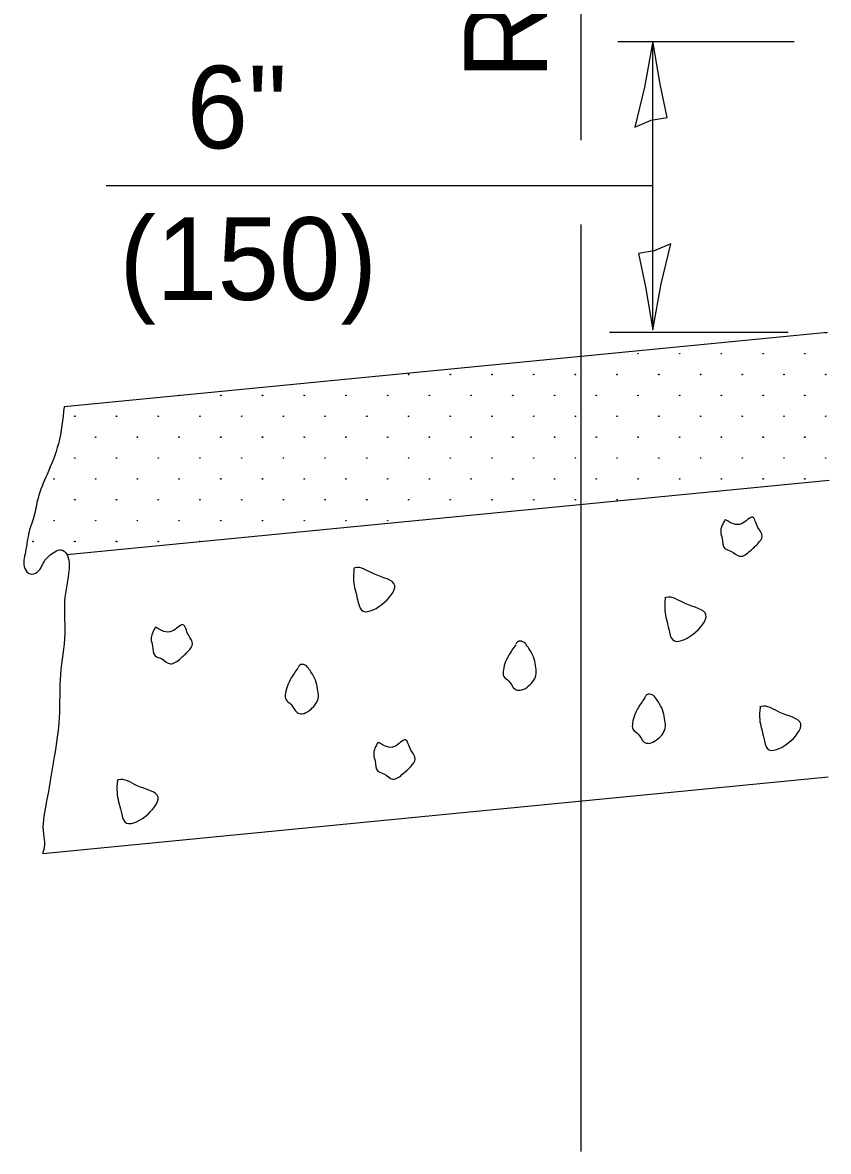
# Model space of a CAD drawing. Extents: x 99578 to 100258, y 100016 to 100456.
# Drawn here: x 100136.88 to 100164.68, y 100233.39 to 100272.31 of the extents above; entities that cross this region are included whole.
import ezdxf

# ---------------------------------------------------------------- set-up
doc = ezdxf.new("R2010")
doc.units = 0
for name, color, linetype in [('Design_PR_Face of Curb line', 7, 'Continuous'), ('Design_PR_Roadway Dimensions', 7, 'Continuous'), ('Design_PR_Roadway Notes', 7, 'Continuous'), ('Level 11', 7, 'Continuous'), ('Level 30', 7, 'Continuous'), ('Level 43', 7, 'Continuous'), ('ROW_EX ROW Line', 7, 'Continuous')]:
    doc.layers.add(name, color=color, linetype=linetype)

msp = doc.modelspace()

# ---------------------------------------------------------------- linework, layer by layer
at = {"layer": 'Design_PR_Face of Curb line'}
for p, q in [((100164.646, 100261.627), (100138.309, 100259.058)), ((100164.707, 100256.518), (100138.398, 100253.953)), ((100164.675, 100246.29), (100137.571, 100243.644))]:
    msp.add_line(p, q, dxfattribs=at)
msp.add_spline([(100138.309, 100259.058), (100138.113, 100257.79), (100137.721, 100256.732), (100137.411, 100255.916), (100137.269, 100255.286), (100137.101, 100254.755), (100136.976, 100254.064), (100136.955, 100253.49), (100137.137, 100253.305), (100137.383, 100253.366), (100137.65, 100253.772), (100137.831, 100253.957), (100138.259, 100254.117), (100138.423, 100253.932), (100138.483, 100253.604), (100138.337, 100252.503), (100138.33, 100251.239), (100138.184, 100249.832), (100138.138, 100248.342), (100137.97, 100246.996), (100137.678, 100245.325), (100137.593, 100244.324), (100137.632, 100243.957), (100137.568, 100243.647)], degree=3, dxfattribs=at)
at = {"layer": 'Level 11'}
for points in [[(100161.123, 100255.182), (100160.966, 100254.748), (100161.016, 100254.52), (100161.109, 100254.181), (100161.319, 100254.085), (100161.629, 100253.907), (100161.982, 100254.092), (100162.245, 100254.342), (100162.398, 100254.598), (100162.252, 100254.901), (100162.064, 100255.254), (100161.686, 100255.029), (100161.137, 100255.168)], [(100148.309, 100253.48), (100148.298, 100253.066), (100148.437, 100252.414), (100148.569, 100252.055), (100149.716, 100252.906), (100148.996, 100253.301), (100148.348, 100253.505), (100148.291, 100253.483)], [(100159.05, 100252.457), (100159.039, 100252.044), (100159.178, 100251.392), (100159.31, 100251.032), (100160.457, 100251.887), (100159.737, 100252.283), (100159.089, 100252.482), (100159.032, 100252.461)], [(100141.465, 100251.477), (100141.312, 100251.043), (100141.358, 100250.815), (100141.451, 100250.476), (100141.665, 100250.38), (100141.975, 100250.202), (100142.327, 100250.387), (100142.591, 100250.637), (100142.744, 100250.893), (100142.598, 100251.196), (100142.409, 100251.549), (100142.032, 100251.324), (100141.479, 100251.463)], [(100153.895, 100250.858), (100153.642, 100250.473), (100153.546, 100250.28), (100153.467, 100249.992), (100153.485, 100249.764), (100153.66, 100249.607), (100153.87, 100249.329), (100154.044, 100249.287), (100154.283, 100249.393), (100154.486, 100249.586), (100154.589, 100249.803), (100154.586, 100250.074), (100154.529, 100250.362), (100154.397, 100250.655), (100154.29, 100250.811), (100154.141, 100250.961), (100153.962, 100250.961), (100153.895, 100250.879)], [(100146.378, 100250.052), (100146.121, 100249.668), (100146.029, 100249.475), (100145.95, 100249.187), (100145.968, 100248.959), (100146.139, 100248.802), (100146.353, 100248.524), (100146.524, 100248.481), (100146.763, 100248.588), (100146.966, 100248.781), (100147.073, 100248.998), (100147.069, 100249.269), (100147.012, 100249.557), (100146.877, 100249.849), (100146.77, 100250.006), (100146.624, 100250.156), (100146.442, 100250.156), (100146.378, 100250.074)], [(100158.351, 100249.034), (100158.098, 100248.649), (100158.002, 100248.453), (100157.924, 100248.164), (100157.942, 100247.94), (100158.116, 100247.78), (100158.33, 100247.502), (100158.501, 100247.459), (100158.74, 100247.569), (100158.943, 100247.758), (100159.05, 100247.979), (100159.043, 100248.25), (100158.986, 100248.535), (100158.854, 100248.827), (100158.747, 100248.987), (100158.597, 100249.133), (100158.419, 100249.133), (100158.351, 100249.055)], [(100162.324, 100248.699), (100162.313, 100248.285), (100162.455, 100247.637), (100162.584, 100247.274), (100163.731, 100248.129), (100163.011, 100248.524), (100162.363, 100248.727), (100162.306, 100248.706)], [(100149.146, 100247.505), (100148.993, 100247.067), (100149.039, 100246.843), (100149.132, 100246.504), (100149.345, 100246.408), (100149.652, 100246.226), (100150.008, 100246.415), (100150.268, 100246.661), (100150.425, 100246.917), (100150.275, 100247.224), (100150.09, 100247.577), (100149.712, 100247.349), (100149.16, 100247.491)], [(100140.147, 100246.176), (100140.136, 100245.763), (100140.275, 100245.111), (100140.404, 100244.751), (100141.554, 100245.603), (100140.831, 100245.998), (100140.186, 100246.201), (100140.129, 100246.18)]]:
    msp.add_spline(points, degree=3, dxfattribs=at)
at = {"layer": 'Level 30'}
for centre in [(100164.589, 100261.615), (100158.112, 100260.895), (100159.551, 100260.895), (100160.991, 100260.895), (100162.43, 100260.895), (100163.869, 100260.895), (100150.195, 100260.175), (100151.634, 100260.175), (100153.073, 100260.175), (100154.513, 100260.175), (100155.952, 100260.175), (100157.392, 100260.175), (100158.831, 100260.175), (100160.271, 100260.175), (100161.71, 100260.175), (100163.15, 100260.175), (100164.589, 100260.175), (100142.277, 100259.456), (100143.717, 100259.456), (100145.156, 100259.456), (100146.596, 100259.456), (100148.035, 100259.456), (100149.475, 100259.456), (100150.914, 100259.456), (100152.354, 100259.456), (100153.793, 100259.456), (100155.233, 100259.456), (100156.672, 100259.456), (100158.112, 100259.456), (100159.551, 100259.456), (100160.991, 100259.456), (100162.43, 100259.456), (100163.869, 100259.456), (100138.679, 100258.736), (100140.118, 100258.736), (100141.558, 100258.736), (100142.997, 100258.736), (100144.437, 100258.736), (100145.876, 100258.736), (100147.316, 100258.736), (100148.755, 100258.736), (100150.195, 100258.736), (100151.634, 100258.736), (100153.073, 100258.736), (100154.513, 100258.736), (100155.952, 100258.736), (100157.392, 100258.736), (100158.831, 100258.736), (100160.271, 100258.736), (100161.71, 100258.736), (100163.15, 100258.736), (100164.589, 100258.736), (100139.399, 100258.016), (100140.838, 100258.016), (100142.277, 100258.016), (100143.717, 100258.016), (100145.156, 100258.016), (100146.596, 100258.016), (100148.035, 100258.016), (100149.475, 100258.016), (100150.914, 100258.016), (100152.354, 100258.016), (100153.793, 100258.016), (100155.233, 100258.016), (100156.672, 100258.016), (100158.112, 100258.016), (100159.551, 100258.016), (100160.991, 100258.016), (100162.43, 100258.016), (100163.869, 100258.016), (100138.679, 100257.297), (100140.118, 100257.297), (100141.558, 100257.297), (100142.997, 100257.297), (100144.437, 100257.297), (100145.876, 100257.297), (100147.316, 100257.297), (100148.755, 100257.297), (100150.195, 100257.297), (100151.634, 100257.297), (100153.073, 100257.297), (100154.513, 100257.297), (100155.952, 100257.297), (100157.392, 100257.297), (100158.831, 100257.297), (100160.271, 100257.297), (100161.71, 100257.297), (100163.15, 100257.297), (100164.589, 100257.297), (100137.959, 100256.577), (100139.399, 100256.577), (100140.838, 100256.577), (100142.277, 100256.577), (100143.717, 100256.577), (100145.156, 100256.577), (100146.596, 100256.577), (100148.035, 100256.577), (100149.475, 100256.577), (100150.914, 100256.577), (100152.354, 100256.577), (100153.793, 100256.577), (100155.233, 100256.577), (100156.672, 100256.577), (100158.112, 100256.577), (100159.551, 100256.577), (100160.991, 100256.577), (100162.43, 100256.577), (100163.869, 100256.577), (100138.679, 100255.857), (100140.118, 100255.857), (100141.558, 100255.857), (100142.997, 100255.857), (100144.437, 100255.857), (100145.876, 100255.857), (100147.316, 100255.857), (100148.755, 100255.857), (100150.195, 100255.857), (100151.634, 100255.857), (100153.073, 100255.857), (100154.513, 100255.857), (100155.952, 100255.857), (100157.392, 100255.857), (100137.959, 100255.137), (100139.399, 100255.137), (100140.838, 100255.137), (100142.277, 100255.137), (100143.717, 100255.137), (100145.156, 100255.137), (100146.596, 100255.137), (100148.035, 100255.137), (100149.475, 100255.137), (100137.239, 100254.418), (100138.679, 100254.418), (100140.118, 100254.418), (100141.558, 100254.418), (100142.997, 100254.418)]:
    msp.add_circle(centre, 0.0102, dxfattribs=at)
at = {"layer": 'Level 43'}
for p, q in [((100163.506, 100271.652), (100157.414, 100271.652)), ((100158.622, 100261.713), (100158.622, 100271.67)), ((100139.757, 100266.689), (100158.622, 100266.689)), ((100163.296, 100261.627), (100157.129, 100261.627))]:
    msp.add_line(p, q, dxfattribs=at)
for points in [[(100158.001, 100268.702), (100158.572, 100268.943), (100159.119, 100269.037), (100158.879, 100270.185), (100158.622, 100271.67), (100158.335, 100270.087)], [(100159.243, 100264.681), (100158.672, 100264.439), (100158.126, 100264.346), (100158.366, 100263.197), (100158.622, 100261.713), (100158.91, 100263.297)]]:
    msp.add_lwpolyline(points, close=True, dxfattribs=at)
at = {"layer": 'ROW_EX ROW Line'}
for p, q in [((100156.157, 100268.259), (100156.157, 100294.988)), ((100156.157, 100233.389), (100156.157, 100265.352))]:
    msp.add_line(p, q, dxfattribs=at)

# ---------------------------------------------------------------- texts
at = {"layer": 'Design_PR_Roadway Dimensions'}
for s, p in [('6"', (100142.537, 100267.973)), ('(150)', (100140.215, 100262.748))]:
    msp.add_text(s, height=2.85, dxfattribs=at).set_placement(p)
at = {"layer": 'Design_PR_Roadway Notes'}
msp.add_text('R.O.W. LINE', height=2.85, rotation=90, dxfattribs=at).set_placement((100154.969, 100270.349))

doc.saveas('drawing.dxf')
